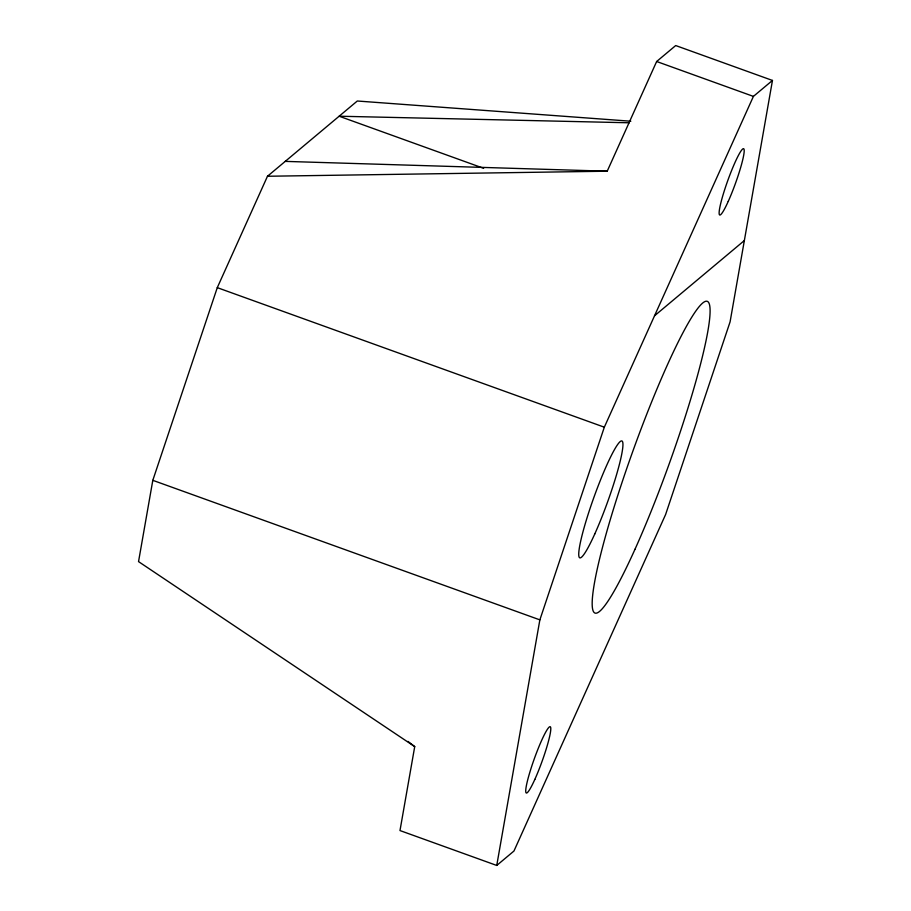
<?xml version="1.0" encoding="UTF-8"?>
<svg xmlns="http://www.w3.org/2000/svg" width="911" height="911" viewBox="0 0 911 911"><rect width="100%" height="100%" fill="white"/><g stroke="black" fill="none" stroke-linecap="round" stroke-linejoin="round"><path stroke-width="1.37" d="M152.809 480.325L138.54 561.609L414.721 746.621L399.986 830.559L496.746 865.45L513.952 851.033L665.611 514.51L730.087 321.845L772.46 80.441L675.7 45.55L656.649 61.504L607.204 171.211L267.481 176.256L217.285 287.648L152.809 480.325L539.859 619.867L496.746 865.45M539.859 619.867L604.323 427.191L753.408 96.395L772.46 80.441M267.481 176.256L357.306 101.007L630.833 121.22M654.519 315.81L744.344 240.561M629.296 122.78L339.154 116.221L483.627 168.307M285.234 161.384L607.204 171.211M656.649 61.504L753.408 96.395M217.285 287.648L604.323 427.191M407.98 741.406L414.721 746.621M634.99 549.276A165.688 19.245 -70.2 0 0 708.394 302.19A165.688 19.245 -70.2 0 0 610.028 520.466A165.688 19.245 -70.2 0 0 634.99 549.276M594.781 533.937A62.13 7.22 -70.2 0 0 622.304 441.277A62.13 7.22 -70.2 0 0 585.42 523.13A62.13 7.22 -70.2 0 0 594.781 533.937M534.837 779.406A35.21 4.088 -70.2 0 0 550.438 726.898A35.21 4.088 -70.2 0 0 529.53 773.28A35.21 4.088 -70.2 0 0 534.837 779.406M728.242 201.388A35.21 4.088 -70.2 0 0 743.832 148.88A35.21 4.088 -70.2 0 0 722.935 195.261A35.21 4.088 -70.2 0 0 728.242 201.388"/></g></svg>
